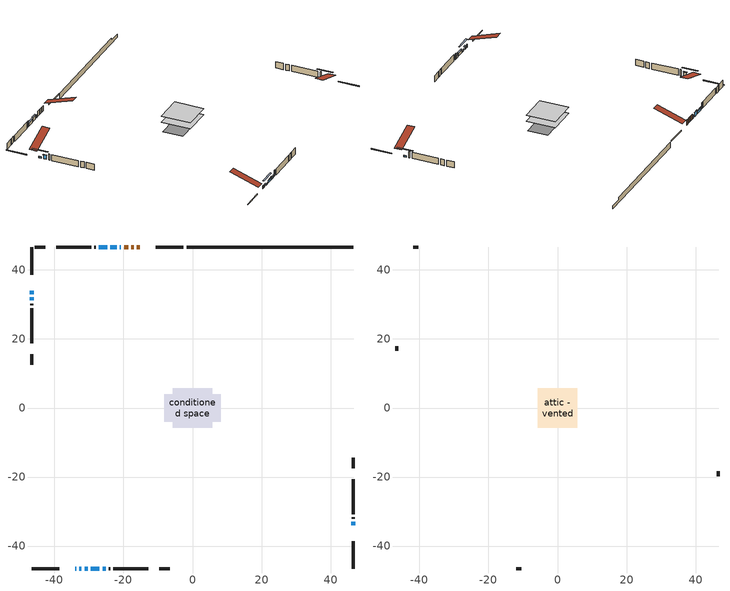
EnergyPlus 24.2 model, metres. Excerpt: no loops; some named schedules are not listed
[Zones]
conditioned space
 floor adiabatic (AdiabaticFloorConstruction): -5.65,-5.65 -5.65,5.65 5.65,5.65 5.65,-5.65 z0.91
 floor foundation (Slab1 construction): -8.17,-3.91 -8.17,3.91 8.17,3.91 8.17,-3.91 z-1.19
 wall outside (RimJoist1 construction): -2.62,46.65 -10.59,46.65 / -46.65,-46.65 -38.68,-46.65 / -46.65,46.65 -46.65,38.68 / 46.65,-46.65 46.65,-38.68 z0.91:1.21
 wall outside (AdiabaticWallConstruction 1): -15.36,46.65 -16.09,46.65 / -17.02,46.65 -17.73,46.65 / -18.66,46.65 -19.82,46.65 z0.91:2.94
 wall outside (AdiabaticWallConstruction): -33.92,-46.65 -33.68,-46.65 / -20.75,46.65 -21.03,46.65 z0.91:2.13; -32.75,-46.65 -32.19,-46.65 z0.91:1.83; 46.65,-33.92 46.65,-33 / -46.65,33.92 -46.65,33 / -31.26,-46.65 -30.35,-46.65 z0.91:1.52; -21.95,46.65 -23.79,46.65 z0.91:2.43; -24.71,46.65 -27.15,46.65 / -29.42,-46.65 -26.98,-46.65 z0.91:1.98; -46.65,32.07 -46.65,31.16 z0.91:2.49; -26.05,-46.65 -25.19,-46.65 z0.91:1.88
 wall outside (Wall1 construction): -28.08,46.65 -28.47,46.65 / -24.26,-46.65 -23.87,-46.65 / -46.65,30.23 -46.65,29.84 / 46.65,-32.07 46.65,-31.68 z0.91:3.35
 wall outside (Wall2 construction): -29.4,46.65 -39.49,46.65 / -22.94,-46.65 -12.85,-46.65 / -46.65,28.91 -46.65,18.82 / 46.65,-30.75 46.65,-20.66 z0.91:3.35
 wall outside (Wall4 construction): -42.7,46.65 -45.72,46.65 / -9.64,-46.65 -6.62,-46.65 / -46.65,15.61 -46.65,12.58 / 46.65,-17.45 46.65,-14.43 z0.91:3.35
 wall foundation (FoundationWall1 construction): -1.69,46.65,-1.19 -1.69,46.65,0.91 41.82,46.65,0.91 41.82,46.65,0.08 46.65,46.65,0.08 46.65,46.65,-1.19
 window (WindowConstruction 6): -33.91,-46.65 -33.68,-46.65 z0.91:2.13
 window (WindowConstruction 5): -32.75,-46.65 -32.19,-46.65 z0.91:1.82
 window (WindowConstruction 8): 46.65,-33.91 46.65,-33 z0.91:1.52
 window (WindowConstruction 9): -46.65,33.91 -46.65,33 z0.91:1.52
 window (WindowConstruction 10): -31.26,-46.65 -30.35,-46.65 z0.91:1.52
 window (WindowConstruction 7): -20.75,46.65 -21.03,46.65 z0.91:2.13
 window (WindowConstruction): -21.96,46.65 -23.78,46.65 z0.91:2.43
 window (WindowConstruction 1): -24.71,46.65 -27.15,46.65 z0.91:1.98
 window (WindowConstruction 2): -46.65,32.07 -46.65,31.16 z0.91:2.49
 window (WindowConstruction 3): -29.42,-46.65 -26.98,-46.65 z0.91:1.98
 window (WindowConstruction 4): -26.05,-46.65 -25.19,-46.65 z0.91:1.88
 door (Door): -15.36,46.65 -16.09,46.65 z0.91:2.94
 door (Door 1): -17.02,46.65 -17.73,46.65 z0.91:2.94
 door (Door 2): -18.66,46.65 -19.82,46.65 z0.91:2.94
 ceiling adiabatic (AdiabaticFloorConstruction): 5.65,-5.65 5.65,5.65 -5.65,5.65 -5.65,-5.65 z0.91
attic - vented
 floor to conditioned space (Floor1 construction Reversed): -5.66,-5.66 -5.66,5.66 5.66,5.66 5.66,-5.66 z3.35
 wall outside (Wall3 construction): -40.42,46.65 -41.77,46.65 / -11.92,-46.65 -10.57,-46.65 / -46.65,17.89 -46.65,16.54 / 46.65,-19.74 46.65,-18.38 z0.91:3.35
 roof outside (Roof1 construction): -14.43,46.65,3.35 -14.43,35.64,7.02 -11.52,35.64,7.02 -11.52,46.65,3.35; -34.84,-46.65,3.35 -34.84,-35.64,7.02 -37.75,-35.64,7.02 -37.75,-46.65,3.35; -46.65,34.84,3.35 -35.64,34.84,7.02 -35.64,37.75,7.02 -46.65,37.75,3.35; 46.65,-34.84,3.35 35.64,-34.84,7.02 35.64,-37.75,7.02 46.65,-37.75,3.35
shading: -31.99,-46.65 -32.95,-46.65 -32.95,-47.06 -31.99,-47.06 z2.03; 46.65,-30.39 46.65,-36.52 47.06,-36.52 47.06,-30.39 z4.13; -46.65,30.39 -46.65,36.52 -47.06,36.52 -47.06,30.39 z4.13; -27.74,-46.65 -33.87,-46.65 -33.87,-47.06 -27.74,-47.06 z4.13; -23.99,46.65 -21.75,46.65 -21.75,47.06 -23.99,47.06 z2.64; -27.35,46.65 -24.51,46.65 -24.51,47.06 -27.35,47.06 z2.18; -46.65,30.96 -46.65,32.27 -47.06,32.27 -47.06,30.96 z2.69; -26.78,-46.65 -29.62,-46.65 -29.62,-47.06 -26.78,-47.06 z2.18; -24.99,-46.65 -26.25,-46.65 -26.25,-47.06 -24.99,-47.06 z2.08
[Building]
Building 1: Terrain=Suburbs
[Site:Location]
Quebec Intl AP_QC: Latitude {deg}=46.8; Longitude {deg}=-71.38; Time Zone {hr}=-5; Elevation {m}=74; Keep Site Location Information=Yes
[Site:GroundTemperature:Shallow]
0.0108218, -2.24938, -2.43038, -1.3578, 2.94801, 7.23376, 10.9493, 13.303, 13.5029, 11.5886, 7.96783, 3.81355
[Site:WaterMainsTemperature]
Calculation Method=Schedule; Temperature Schedule=mains temperature schedule
[Material] Roughness=Rough; Thermal Absorptance=0.9
Name | Thickness {m} | Conductivity {W/m-K} | Density {kg/m3} | Specific Heat {J/kg-K} | Solar Absorptance | Visible Absorptance
asphalt or fiberglass shingles | 0.00635 | 0.162714 | 1121.4 | 1465.45 | 0.4 | 0.4
ceiling loosefill ins | 0.254 | 0.0480833 | 16.02 | 1046.75 | 0.7 | 0.7
ceiling stud and cavity | 0.1397 | 0.610272 | 65.682 | 1177.47 | 0.7 | 0.7
concrete 4.0 in. | 0.1016 | 1.803125 | 2242.8 | 837.4 | 0.7 | 0.7
concrete 8.0 in. | 0.2032 | 1.803125 | 2242.8 | 837.4 | 0.7 | 0.7
door material | 0.04445 | 0.188738 | 512.64 | 1214.23 | 0.7 | 0.7
floor covering | 0.0127 | 0.0433444 | 54.468 | 1339.84 | 0.6 | 0.6
floor rigid ins; wall rigid ins | 0.512978 | 0.029427 | 32.04 | 1214.23 | 0.7 | 0.7
floor stud and cavity | 0.1397 | 1.75129 | 37.0049 | 1207.88 | 0.7 | 0.7
furniture material conditioned space 1 | 0.1524 | 0.115458 | 640.8 | 1214.23 | 0.6 | 0.6
gypsum board | 0.0127 | 0.160291 | 801 | 837.4 | 0.6 | 0.6
osb sheathing 0.5 in. | 0.0127 | 0.115458 | 512.64 | 1214.23 | 0.7 | 0.7
osb sheathing 0.75 in. | 0.01905 | 0.115458 | 512.64 | 1214.23 | 0.7 | 0.7
rim joist stud and cavity | 0.0508 | 0.196989 | 50.32683 | 1063.81 | 0.6 | 0.6
wall stud and cavity | 0.1397 | 0.0933394 | 139.0536 | 1170.24 | 0.7 | 0.7
wall stud and cavity 1 | 0.1397 | 0.085127 | 139.0536 | 1170.24 | 0.7 | 0.7
wall stud and cavity 2 | 0.0889 | 6.1454 | 50.32683 | 1063.81 | 0.6 | 0.6
wall stud and cavity 3 | 0.1397 | 0.113763 | 139.0536 | 1170.24 | 0.7 | 0.7
wall stud and cavity 4 | 0.0889 | 0.380278 | 52.3479 | 1209.89 | 0.7 | 0.7
wall stud and cavity 5 | 0.0889 | 0.391764 | 83.0341 | 1211.67 | 0.7 | 0.7
wood siding | 0.0254 | 0.102417 | 544.68 | 1172.36 | 0.4 | 0.4
wood siding 1 | 0.00254 | 0.102417 | 544.68 | 1172.36 | 0.4 | 0.4
wood siding 2; wood siding 3; wood siding 4 | 0.0254 | 0.102417 | 544.68 | 1172.36 | 0.7 | 0.7
[WindowMaterial:SimpleGlazingSystem]
Name | U-Factor {W/m2-K} | Solar Heat Gain Coefficient
WindowMaterial | 2.89408 | 0.69
WindowMaterial 1 | 2.927009 | 0.66
WindowMaterial 2 | 2.92644 | 0.66
WindowMaterial 3 | 2.95029 | 0.64
WindowMaterial 4 | 2.986628 | 0.6
WindowMaterial 5 | 3.11041 | 0.44
WindowMaterial 6 | 3.00764 | 0.57
WindowMaterial 7 | 2.97868 | 0.61
[Construction]
AdiabaticFloorConstruction: floor stud and cavity, floor rigid ins, osb sheathing 0.75 in., floor covering
AdiabaticWallConstruction: wood siding 3, wall rigid ins, wall stud and cavity 4, gypsum board
AdiabaticWallConstruction 1: wood siding 4, wall rigid ins, wall stud and cavity 4, gypsum board
Door; Door 1; Door 2: door material
Floor1 construction Reversed: gypsum board, ceiling stud and cavity, ceiling loosefill ins
FoundationWall1 construction: concrete 8.0 in.
furniture construction conditioned space 1: furniture material conditioned space 1
PartitionWallConstruction: gypsum board, wall stud and cavity 5, gypsum board
RimJoist1 construction: wood siding 2, rim joist stud and cavity
Roof1 construction: asphalt or fiberglass shingles
Slab1 construction: concrete 4.0 in.
Wall1 construction: wood siding, osb sheathing 0.5 in., wall stud and cavity, gypsum board
Wall2 construction: wood siding, osb sheathing 0.5 in., wall stud and cavity 1, gypsum board
Wall3 construction: wood siding 1, wall stud and cavity 2
Wall4 construction: wood siding, osb sheathing 0.5 in., wall stud and cavity 3, gypsum board
WindowConstruction: WindowMaterial
WindowConstruction 1; WindowConstruction 3: WindowMaterial 1
WindowConstruction 10; WindowConstruction 8; WindowConstruction 9: WindowMaterial 7
WindowConstruction 2: WindowMaterial 2
WindowConstruction 4: WindowMaterial 3
WindowConstruction 5: WindowMaterial 4
WindowConstruction 6: WindowMaterial 5
WindowConstruction 7: WindowMaterial 6
[Zone] Multiplier=1; Part of Total Floor Area=Yes
Name | Volume {m3}
attic - vented | 76.2797
conditioned space | 606.6
[Space]
Name | Zone | Volume {m3}
attic - vented 1 | attic - vented | 76.2797
conditioned space 1 | conditioned space | 606.6
[ZoneInfiltration:EffectiveLeakageArea]
infil attic - vented 1: Zone or Space=attic - vented 1; Schedule=Always On Discrete; Effective Air Leakage Area {cm2}=4724.31; Stack Coefficient=0.00042494; Wind Coefficient=1.39278e-05
[ZoneMixing]
whole house fan mix: Zone or Space=attic - vented; Schedule=Always On Continuous; Design Flow Rate Calculation Method=Flow/Zone; Design Flow Rate {m3/s}=0; Source Zone or Space=conditioned space
[SurfaceProperty:ExposedFoundationPerimeter]
Slab1: Exposed Perimeter Calculation Method=TotalExposedPerimeter; Total Exposed Perimeter {m}=48.342
[InternalMass] Zone or ZoneList=conditioned space; Space or SpaceList=conditioned space 1
Name | Construction | Surface Area {m2}
furniture mass conditioned space 1 | furniture construction conditioned space 1 | 102.34
partition wall mass | PartitionWallConstruction | 255.85
[Lights]
interior lighting: Zone or ZoneList or Space or SpaceList=conditioned space 1; Schedule=interior lighting schedule; Design Level Calculation Method=LightingLevel; Lighting Level {W}=343.2; Return Air Fraction=0; Fraction Radiant=0.6; Fraction Visible=0.2; Fraction Replaceable=1
[People]
occupants: Zone or ZoneList or Space or SpaceList=conditioned space 1; Number of People Schedule=occupants schedule; Number of People Calculation Method=People; Number of People=3; Fraction Radiant=0.314171; Sensible Heat Fraction=0.56303; Activity Level Schedule=occupants activity schedule; Carbon Dioxide Generation Rate {m3/s-W}=0; Enable ASHRAE 55 Comfort Warnings=No; Mean Radiant Temperature Calculation Type=EnclosureAveraged
[ElectricEquipment] Zone or ZoneList or Space or SpaceList=conditioned space 1; Design Level Calculation Method=EquipmentLevel
Name | Schedule | Design Level {W} | Fraction Latent | Fraction Radiant | Fraction Lost
clothes dryer | clothes dryer schedule | 140.772 | 0.015 | 0.081 | 0.85
clothes washer | clothes washer schedule | 32.1985 | 0.03 | 0.162 | 0.7
cooking range | cooking range schedule | 215.147 | 0.08 | 0.432 | 0.2
dishwasher | dishwasher schedule | 66.8632 | 0.3 | 0.18 | 0.4
fridge | fridge schedule | 72.9452 | 0 | 0.6 | 0
mech vent house fan | mech vent house fan schedule | 6.33333 | 0 | 0 | 1
mech vent house fan cfis | mech vent house fan cfis schedule | 0 | 0 | 0 | 0
mech vent range fan 0 | mech vent range fan 0 schedule | 57 | 0 | 0 | 1
misc plug loads | misc plug loads schedule | 494.7 | 0.045 | 0.513 | 0.1
whole house fan | Always On Discrete | 0 | 0 | 0 | 1
[OtherEquipment] Zone or ZoneList or Space or SpaceList=conditioned space 1; Design Level Calculation Method=EquipmentLevel
Name | Fuel Type | Schedule | Design Level {W} | Fraction Latent | Fraction Radiant | Fraction Lost
clothes dryer 1 | Electricity | clothes dryer schedule | 0 | 0.015 | 0.081 | 0.85
cooking range 1 | Electricity | cooking range schedule | 0 | 0.08 | 0.432 | 0.2
general water use latent | None | general water use schedule | 62.594 | 1 | 0 | 0
general water use sensible | None | general water use schedule | -61.6891 | 0 | 0.6 | 0
mech vent house fan latent load | None | Always On Discrete | 0 | 1 | 0 | 0
mech vent house fan sensible load | None | Always On Discrete | 0 | 0 | 0 | 0
water heater energy adjustment1 | Electricity | Always On Discrete | 0.01 | 0 | 0 | 1
[ZoneInfiltration:DesignFlowRate] Zone or ZoneList or Space or SpaceList=conditioned space 1; Schedule=Always On Discrete; Design Flow Rate Calculation Method=Flow/Zone; Design Flow Rate {m3/s}=0
infil flow; natural vent flow; whole house fan flow
[AvailabilityManager:Scheduled] Schedule=Always On Discrete
furnace airloop Availability Manager; furnace airloop 1 Availability Manager
[Foundation:Kiva]
Foundation Kiva 1: Initial Indoor Air Temperature {C}=18; Wall Height Above Grade {m}=0.910011; Wall Depth Below Slab {m}=0.2032
[Foundation:Kiva:Settings]
Soil Conductivity {W/m-K}=0.849921; Soil Density {kg/m3}=1842.3; Soil Specific Heat {J/kg-K}=418.7; Ground Solar Absorptivity=0.9; Ground Thermal Absorptivity=0.9; Ground Surface Roughness {m}=0.03; Far-Field Width {m}=40; Deep-Ground Boundary Condition=ZeroFlux; Deep-Ground Depth {m}=40; Minimum Cell Dimension {m}=0.2; Maximum Cell Growth Coefficient=3; Simulation Timestep=Timestep
[Exterior:Lights]
exterior lighting: Schedule=exterior lighting schedule; Design Level {W}=75.6
[EnergyManagementSystem:GlobalVariable]
furnace_airloop_1_Fan_RTF
furnace_airloop_Fan_RTF
infil_program_Qfan
infil_program_Qinf
natural_vent_program_Qnv
natural_vent_program_Qwhf
[EnergyManagementSystem:Sensor]
Name | Output:Variable or Output:Meter Index Key | Output:Variable or Output:Meter
airflow_gain | infil flow | Infiltration Sensible Heat Gain Energy
airflow_gain_1 | natural vent flow | Infiltration Sensible Heat Gain Energy
airflow_gain_2 | whole house fan flow | Infiltration Sensible Heat Gain Energy
airflow_loss | infil flow | Infiltration Sensible Heat Loss Energy
airflow_loss_1 | natural vent flow | Infiltration Sensible Heat Loss Energy
airflow_loss_2 | whole house fan flow | Infiltration Sensible Heat Loss Energy
clg_load_cond |  | Cooling:EnergyTransfer:Zone:CONDITIONED SPACE
clg_sp_s; clg_sp_s_1 | cooling setpoint | Schedule Value
clothes_dryer_exhaust_0_sch_s | clothes dryer exhaust 0 schedule | Schedule Value
cool_season | cooling season schedule | Schedule Value
htg_load_cond |  | Heating:EnergyTransfer:Zone:CONDITIONED SPACE
htg_sp_s; htg_sp_s_1 | heating setpoint | Schedule Value
ig_ee_conv | clothes dryer | Electric Equipment Convective Heating Energy
ig_ee_conv_2 | cooking range | Electric Equipment Convective Heating Energy
ig_ee_conv_4 | fridge | Electric Equipment Convective Heating Energy
ig_ee_conv_5 | misc plug loads | Electric Equipment Convective Heating Energy
ig_ee_conv_6 | whole house fan | Electric Equipment Convective Heating Energy
ig_ee_rad | clothes dryer | Electric Equipment Radiant Heating Energy
ig_ee_rad_2 | cooking range | Electric Equipment Radiant Heating Energy
ig_ee_rad_4 | fridge | Electric Equipment Radiant Heating Energy
ig_ee_rad_5 | misc plug loads | Electric Equipment Radiant Heating Energy
ig_ee_rad_6 | whole house fan | Electric Equipment Radiant Heating Energy
ig_lgt_conv | interior lighting | Lights Convective Heating Energy
ig_lgt_rad | interior lighting | Lights Radiant Heating Energy
ig_lgt_vis | interior lighting | Lights Visible Radiation Heating Energy
ig_oe_conv | clothes dryer 1 | Other Equipment Convective Heating Energy
ig_oe_conv_1 | cooking range 1 | Other Equipment Convective Heating Energy
ig_oe_conv_2 | general water use latent | Other Equipment Convective Heating Energy
ig_oe_conv_3 | general water use sensible | Other Equipment Convective Heating Energy
ig_oe_conv_4 | water heater energy adjustment1 | Other Equipment Convective Heating Energy
ig_oe_rad | clothes dryer 1 | Other Equipment Radiant Heating Energy
ig_oe_rad_1 | cooking range 1 | Other Equipment Radiant Heating Energy
ig_oe_rad_2 | general water use latent | Other Equipment Radiant Heating Energy
ig_oe_rad_3 | general water use sensible | Other Equipment Radiant Heating Energy
ig_oe_rad_4 | water heater energy adjustment1 | Other Equipment Radiant Heating Energy
ig_ppl_conv | occupants | People Convective Heating Energy
ig_ppl_rad | occupants | People Radiant Heating Energy
im_conv | furniture mass conditioned space 1 | Surface Inside Face Convection Heat Gain Energy
im_conv_1 | partition wall mass | Surface Inside Face Convection Heat Gain Energy
im_ig | furniture mass conditioned space 1 | Surface Inside Face Internal Gains Radiation Heat Gain Energy
im_ig_1 | partition wall mass | Surface Inside Face Internal Gains Radiation Heat Gain Energy
im_lgt | furniture mass conditioned space 1 | Surface Inside Face Lights Radiation Heat Gain Energy
im_lgt_1 | partition wall mass | Surface Inside Face Lights Radiation Heat Gain Energy
im_sol | furniture mass conditioned space 1 | Surface Inside Face Solar Radiation Heat Gain Energy
im_sol_1 | partition wall mass | Surface Inside Face Solar Radiation Heat Gain Energy
im_surf | furniture mass conditioned space 1 | Surface Inside Face Net Surface Thermal Radiation Heat Gain Energy
im_surf_1 | partition wall mass | Surface Inside Face Net Surface Thermal Radiation Heat Gain Energy
mech_vent_range_fan_0_sch_s | mech vent range fan 0 schedule | Schedule Value
mv_conv | mech vent house fan | Electric Equipment Convective Heating Energy
mv_conv_1 | mech vent house fan cfis | Electric Equipment Convective Heating Energy
mv_conv_2 | mech vent range fan 0 | Electric Equipment Convective Heating Energy
mv_conv_3 | mech vent house fan latent load | Other Equipment Convective Heating Energy
mv_conv_4 | mech vent house fan sensible load | Other Equipment Convective Heating Energy
mv_rad | mech vent house fan | Electric Equipment Radiant Heating Energy
mv_rad_1 | mech vent house fan cfis | Electric Equipment Radiant Heating Energy
mv_rad_2 | mech vent range fan 0 | Electric Equipment Radiant Heating Energy
mv_rad_3 | mech vent house fan latent load | Other Equipment Radiant Heating Energy
mv_rad_4 | mech vent house fan sensible load | Other Equipment Radiant Heating Energy
natural_vent_s | natural vent schedule | Schedule Value
out_pb_s |  | Site Outdoor Air Barometric Pressure
out_wt_s |  | Site Outdoor Air Humidity Ratio
site_vw_s |  | Site Wind Speed
ss_back_out | Window1 | Surface Window Shortwave from Zone Back Out Window Heat Transfer Rate
ss_back_out_1 | Window10 | Surface Window Shortwave from Zone Back Out Window Heat Transfer Rate
ss_back_out_10 | Window9 | Surface Window Shortwave from Zone Back Out Window Heat Transfer Rate
ss_back_out_2 | Window12 | Surface Window Shortwave from Zone Back Out Window Heat Transfer Rate
ss_back_out_3 | Window13 | Surface Window Shortwave from Zone Back Out Window Heat Transfer Rate
ss_back_out_4 | Window14 | Surface Window Shortwave from Zone Back Out Window Heat Transfer Rate
ss_back_out_5 | Window3 | Surface Window Shortwave from Zone Back Out Window Heat Transfer Rate
ss_back_out_6 | Window4 | Surface Window Shortwave from Zone Back Out Window Heat Transfer Rate
ss_back_out_7 | Window5 | Surface Window Shortwave from Zone Back Out Window Heat Transfer Rate
ss_back_out_8 | Window7 | Surface Window Shortwave from Zone Back Out Window Heat Transfer Rate
ss_back_out_9 | Window8 | Surface Window Shortwave from Zone Back Out Window Heat Transfer Rate
ss_conv | Door1 | Surface Inside Face Convection Heat Gain Energy
ss_conv_1 | Door2 | Surface Inside Face Convection Heat Gain Energy
ss_conv_10 | Window5 | Surface Inside Face Convection Heat Gain Energy
ss_conv_11 | Window7 | Surface Inside Face Convection Heat Gain Energy
ss_conv_12 | Window8 | Surface Inside Face Convection Heat Gain Energy
ss_conv_13 | Window9 | Surface Inside Face Convection Heat Gain Energy
ss_conv_2 | Door3 | Surface Inside Face Convection Heat Gain Energy
ss_conv_3 | Window1 | Surface Inside Face Convection Heat Gain Energy
ss_conv_4 | Window10 | Surface Inside Face Convection Heat Gain Energy
ss_conv_5 | Window12 | Surface Inside Face Convection Heat Gain Energy
ss_conv_6 | Window13 | Surface Inside Face Convection Heat Gain Energy
ss_conv_7 | Window14 | Surface Inside Face Convection Heat Gain Energy
ss_conv_8 | Window3 | Surface Inside Face Convection Heat Gain Energy
ss_conv_9 | Window4 | Surface Inside Face Convection Heat Gain Energy
ss_ig | Door1 | Surface Inside Face Internal Gains Radiation Heat Gain Energy
ss_ig_1 | Door2 | Surface Inside Face Internal Gains Radiation Heat Gain Energy
ss_ig_10 | Window5 | Surface Inside Face Internal Gains Radiation Heat Gain Energy
ss_ig_11 | Window7 | Surface Inside Face Internal Gains Radiation Heat Gain Energy
ss_ig_12 | Window8 | Surface Inside Face Internal Gains Radiation Heat Gain Energy
ss_ig_13 | Window9 | Surface Inside Face Internal Gains Radiation Heat Gain Energy
ss_ig_2 | Door3 | Surface Inside Face Internal Gains Radiation Heat Gain Energy
ss_ig_3 | Window1 | Surface Inside Face Internal Gains Radiation Heat Gain Energy
ss_ig_4 | Window10 | Surface Inside Face Internal Gains Radiation Heat Gain Energy
ss_ig_5 | Window12 | Surface Inside Face Internal Gains Radiation Heat Gain Energy
ss_ig_6 | Window13 | Surface Inside Face Internal Gains Radiation Heat Gain Energy
ss_ig_7 | Window14 | Surface Inside Face Internal Gains Radiation Heat Gain Energy
ss_ig_8 | Window3 | Surface Inside Face Internal Gains Radiation Heat Gain Energy
ss_ig_9 | Window4 | Surface Inside Face Internal Gains Radiation Heat Gain Energy
ss_lgt | Door1 | Surface Inside Face Lights Radiation Heat Gain Energy
ss_lgt_1 | Door2 | Surface Inside Face Lights Radiation Heat Gain Energy
ss_lgt_2 | Door3 | Surface Inside Face Lights Radiation Heat Gain Energy
ss_sol | Door1 | Surface Inside Face Solar Radiation Heat Gain Energy
ss_sol_1 | Door2 | Surface Inside Face Solar Radiation Heat Gain Energy
ss_sol_2 | Door3 | Surface Inside Face Solar Radiation Heat Gain Energy
ss_surf | Door1 | Surface Inside Face Net Surface Thermal Radiation Heat Gain Energy
ss_surf_1 | Door2 | Surface Inside Face Net Surface Thermal Radiation Heat Gain Energy
ss_surf_10 | Window5 | Surface Inside Face Net Surface Thermal Radiation Heat Gain Energy
ss_surf_11 | Window7 | Surface Inside Face Net Surface Thermal Radiation Heat Gain Energy
ss_surf_12 | Window8 | Surface Inside Face Net Surface Thermal Radiation Heat Gain Energy
ss_surf_13 | Window9 | Surface Inside Face Net Surface Thermal Radiation Heat Gain Energy
ss_surf_2 | Door3 | Surface Inside Face Net Surface Thermal Radiation Heat Gain Energy
ss_surf_3 | Window1 | Surface Inside Face Net Surface Thermal Radiation Heat Gain Energy
ss_surf_4 | Window10 | Surface Inside Face Net Surface Thermal Radiation Heat Gain Energy
ss_surf_5 | Window12 | Surface Inside Face Net Surface Thermal Radiation Heat Gain Energy
ss_surf_6 | Window13 | Surface Inside Face Net Surface Thermal Radiation Heat Gain Energy
ss_surf_7 | Window14 | Surface Inside Face Net Surface Thermal Radiation Heat Gain Energy
ss_surf_8 | Window3 | Surface Inside Face Net Surface Thermal Radiation Heat Gain Energy
ss_surf_9 | Window4 | Surface Inside Face Net Surface Thermal Radiation Heat Gain Energy
ss_trans_in | Window1 | Surface Window Transmitted Solar Radiation Rate
ss_trans_in_1 | Window10 | Surface Window Transmitted Solar Radiation Rate
ss_trans_in_10 | Window9 | Surface Window Transmitted Solar Radiation Rate
ss_trans_in_2 | Window12 | Surface Window Transmitted Solar Radiation Rate
ss_trans_in_3 | Window13 | Surface Window Transmitted Solar Radiation Rate
ss_trans_in_4 | Window14 | Surface Window Transmitted Solar Radiation Rate
ss_trans_in_5 | Window3 | Surface Window Transmitted Solar Radiation Rate
ss_trans_in_6 | Window4 | Surface Window Transmitted Solar Radiation Rate
ss_trans_in_7 | Window5 | Surface Window Transmitted Solar Radiation Rate
ss_trans_in_8 | Window7 | Surface Window Transmitted Solar Radiation Rate
ss_trans_in_9 | Window8 | Surface Window Transmitted Solar Radiation Rate
ss_trans_out | Window1 | Surface Inside Face Initial Transmitted Diffuse Transmitted Out Window Solar Radiation Rate
ss_trans_out_1 | Window10 | Surface Inside Face Initial Transmitted Diffuse Transmitted Out Window Solar Radiation Rate
ss_trans_out_10 | Window9 | Surface Inside Face Initial Transmitted Diffuse Transmitted Out Window Solar Radiation Rate
ss_trans_out_2 | Window12 | Surface Inside Face Initial Transmitted Diffuse Transmitted Out Window Solar Radiation Rate
ss_trans_out_3 | Window13 | Surface Inside Face Initial Transmitted Diffuse Transmitted Out Window Solar Radiation Rate
ss_trans_out_4 | Window14 | Surface Inside Face Initial Transmitted Diffuse Transmitted Out Window Solar Radiation Rate
ss_trans_out_5 | Window3 | Surface Inside Face Initial Transmitted Diffuse Transmitted Out Window Solar Radiation Rate
ss_trans_out_6 | Window4 | Surface Inside Face Initial Transmitted Diffuse Transmitted Out Window Solar Radiation Rate
ss_trans_out_7 | Window5 | Surface Inside Face Initial Transmitted Diffuse Transmitted Out Window Solar Radiation Rate
ss_trans_out_8 | Window7 | Surface Inside Face Initial Transmitted Diffuse Transmitted Out Window Solar Radiation Rate
ss_trans_out_9 | Window8 | Surface Inside Face Initial Transmitted Diffuse Transmitted Out Window Solar Radiation Rate
s_conv | Floor1 | Surface Inside Face Convection Heat Gain Energy
s_conv_1 | FoundationWall1 | Surface Inside Face Convection Heat Gain Energy
s_conv_10 | Wall1:180 | Surface Inside Face Convection Heat Gain Energy
s_conv_11 | Wall1:270 | Surface Inside Face Convection Heat Gain Energy
s_conv_12 | Wall1:90 | Surface Inside Face Convection Heat Gain Energy
s_conv_13 | Wall2:0 | Surface Inside Face Convection Heat Gain Energy
s_conv_14 | Wall2:180 | Surface Inside Face Convection Heat Gain Energy
s_conv_15 | Wall2:270 | Surface Inside Face Convection Heat Gain Energy
s_conv_16 | Wall2:90 | Surface Inside Face Convection Heat Gain Energy
s_conv_17 | Wall4:0 | Surface Inside Face Convection Heat Gain Energy
s_conv_18 | Wall4:180 | Surface Inside Face Convection Heat Gain Energy
s_conv_19 | Wall4:270 | Surface Inside Face Convection Heat Gain Energy
s_conv_2 | inferred conditioned ceiling | Surface Inside Face Convection Heat Gain Energy
